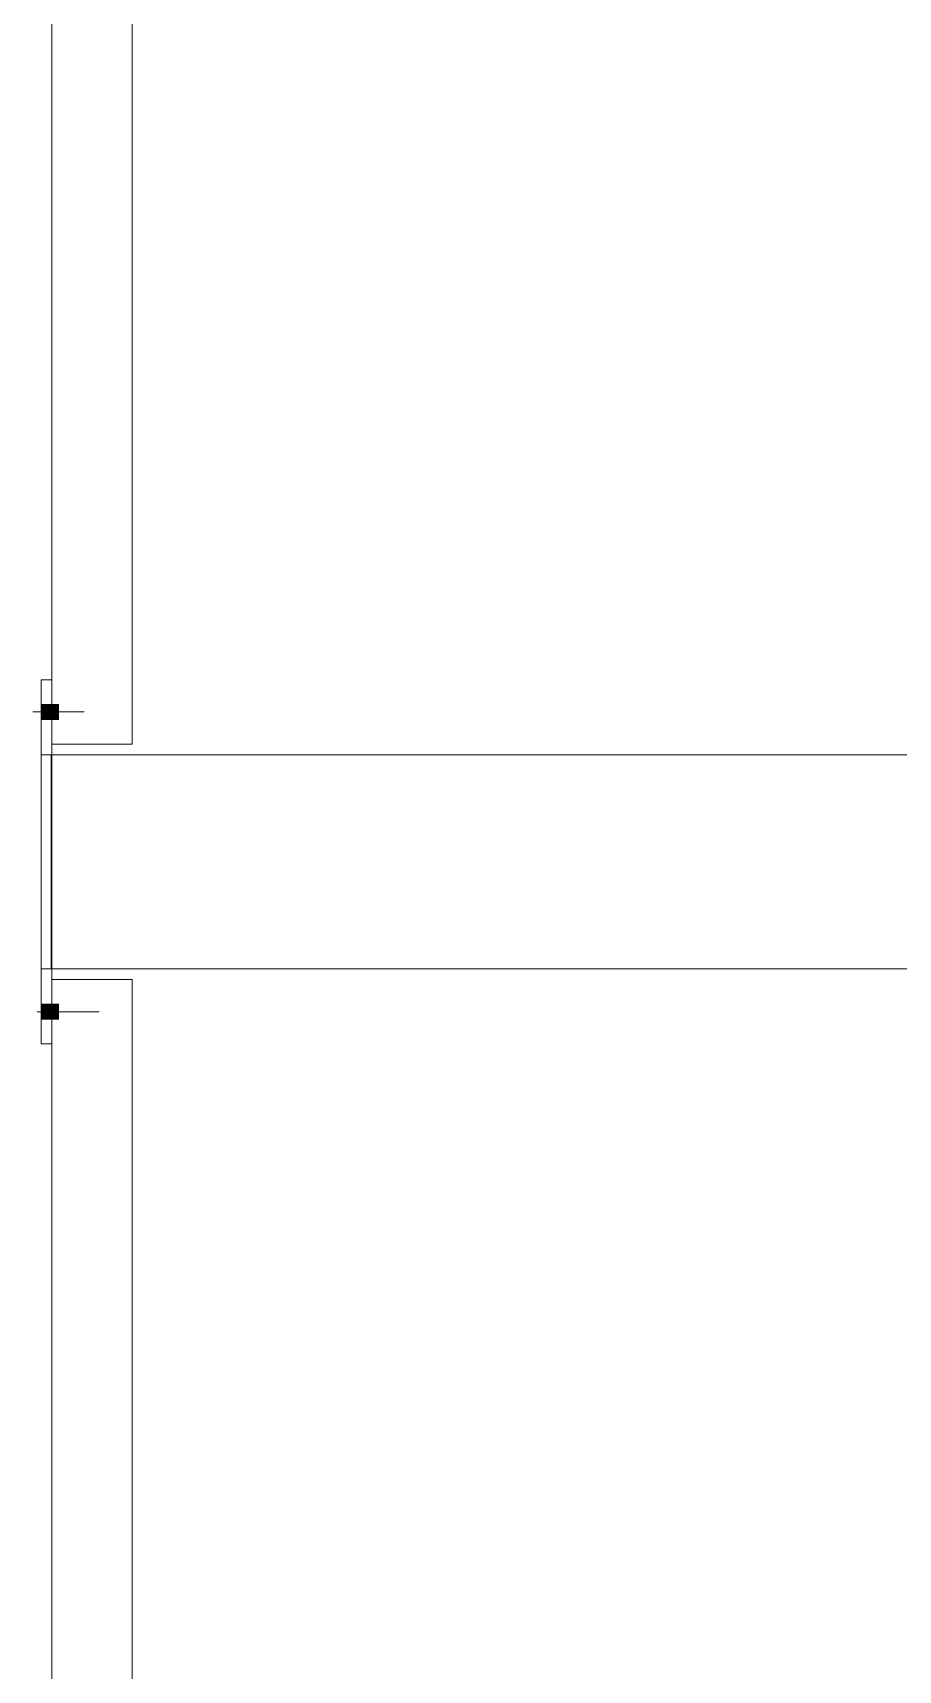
# Model space of a CAD drawing. Header units: millimetres. Extents: x -220592 to 404889, y -217665 to 38245.
# Drawn here: x 26443 to 27251, y -37621 to -36092 of the extents above; entities that cross this region are included whole.
import ezdxf

# ---------------------------------------------------------------- set-up
doc = ezdxf.new("R2010")
doc.units = ezdxf.units.MM
doc.linetypes.add('XKITLINE00', pattern=[0])
doc.layers.add('000 - 0_HIDE_OBJ_FRAMING_DEF_SUB_1', color=7, linetype='Continuous')

# ---------------------------------------------------------------- blocks, each defined once
blk = doc.blocks.new('*A13989')
at = {"layer": '000 - 0_HIDE_OBJ_FRAMING_DEF_SUB_1', "color": 7, "linetype": 'XKITLINE00', "lineweight": 0}
for p, q in [((-183.453349, 160.088511), (-184.203349, 160.088511)), ((-184.203349, 160.088511), (-184.203349, 147.288511)), ((-183.453349, 160.088511), (-183.453349, 147.288511)), ((-183.453349, 147.288511), (-184.203349, 147.288511))]:
    blk.add_line(p, q, dxfattribs=at)
blk = doc.blocks.new('*A14183')
at = {"layer": '000 - 0_HIDE_OBJ_FRAMING_DEF_SUB_1'}
for points in [[(-184.303, 144.859), (-184.203, 144.859), (-184.203, 144.719), (-184.303, 144.719)], [(-184.303, 144.859), (-184.203, 144.859), (-184.203, 144.719), (-184.303, 144.719)], [(-184.203, 144.859), (-184.138, 144.859), (-184.138, 144.719), (-184.203, 144.719)], [(-184.203, 144.859), (-184.138, 144.859), (-184.138, 144.719), (-184.203, 144.719)]]:
    blk.add_hatch(color=7, dxfattribs=at).paths.add_polyline_path(points, flags=17)
at = {"layer": '000 - 0_HIDE_OBJ_FRAMING_DEF_SUB_1', "color": 7, "linetype": 'XKITLINE00', "lineweight": 0}
for p, q in [((-184.303, 144.859), (-184.203, 144.859)), ((-184.303, 144.859), (-184.203, 144.859)), ((-184.203, 144.859), (-184.138, 144.859)), ((-184.203, 144.859), (-184.138, 144.859)), ((-184.341, 144.789), (-183.762, 144.789)), ((-184.341, 144.789), (-183.762, 144.789)), ((-184.303, 144.719), (-184.203, 144.719)), ((-184.303, 144.719), (-184.203, 144.719)), ((-184.203, 144.719), (-184.138, 144.719)), ((-184.203, 144.719), (-184.138, 144.719))]:
    blk.add_line(p, q, dxfattribs=at)
blk = doc.blocks.new('*A14184')
at = {"layer": '000 - 0_HIDE_OBJ_FRAMING_DEF_SUB_1'}
for points in [[(-184.203, 147.519), (-184.303, 147.519), (-184.303, 147.659), (-184.203, 147.659)], [(-184.203, 147.519), (-184.303, 147.519), (-184.303, 147.659), (-184.203, 147.659)], [(-184.138, 147.519), (-184.203, 147.519), (-184.203, 147.659), (-184.138, 147.659)], [(-184.138, 147.519), (-184.203, 147.519), (-184.203, 147.659), (-184.138, 147.659)]]:
    blk.add_hatch(color=7, dxfattribs=at).paths.add_polyline_path(points, flags=17)
at = {"layer": '000 - 0_HIDE_OBJ_FRAMING_DEF_SUB_1', "color": 7, "linetype": 'XKITLINE00', "lineweight": 0}
for p, q in [((-184.383, 147.589), (-183.903, 147.589)), ((-184.383, 147.589), (-183.903, 147.589)), ((-184.303, 147.659), (-184.203, 147.659)), ((-184.303, 147.659), (-184.203, 147.659)), ((-184.203, 147.659), (-184.138, 147.659)), ((-184.203, 147.659), (-184.138, 147.659)), ((-184.303, 147.519), (-184.203, 147.519)), ((-184.303, 147.519), (-184.203, 147.519)), ((-184.203, 147.519), (-184.138, 147.519)), ((-184.203, 147.519), (-184.138, 147.519))]:
    blk.add_line(p, q, dxfattribs=at)
blk = doc.blocks.new('*A14185')
at = {"layer": '000 - 0_HIDE_OBJ_FRAMING_DEF_SUB_1', "color": 7, "linetype": 'XKITLINE00', "lineweight": 0}
for p, q in [((-184.211249, 147.188511), (-172.994673, 147.188511)), ((-184.211249, 145.188511), (-184.211249, 147.188511)), ((-172.972866, 147.188511), (-172.356761, 147.188511)), ((-172.340186, 147.188511), (-172.319607, 147.188511)), ((-171.648652, 147.188511), (-171.153485, 147.188511)), ((-184.211249, 145.188511), (-173.046746, 145.188511)), ((-173.025037, 145.188511), (-172.369788, 145.188511)), ((-171.648652, 145.188511), (-171.153485, 145.188511))]:
    blk.add_line(p, q, dxfattribs=at)
blk = doc.blocks.new('*A14186')
at = {"layer": '000 - 0_HIDE_OBJ_FRAMING_DEF_SUB_1', "color": 7, "linetype": 'XKITLINE00', "lineweight": 0}
for p, q in [((-184.203349, 147.888511), (-184.303349, 147.888511)), ((-184.303349, 147.888511), (-184.303349, 144.488511)), ((-184.203349, 147.288511), (-184.203349, 145.088511)), ((-184.303349, 147.188511), (-184.203349, 147.188511)), ((-184.203349, 145.188511), (-184.303349, 145.188511)), ((-184.303349, 144.488511), (-184.203349, 144.488511))]:
    blk.add_line(p, q, dxfattribs=at)
blk = doc.blocks.new('*A14191')
at = {"layer": '000 - 0_HIDE_OBJ_FRAMING_DEF_SUB_1', "color": 7, "linetype": 'XKITLINE00', "lineweight": 0}
for p, q in [((-183.453349, 145.088511), (-184.203349, 145.088511)), ((-184.203349, 145.088511), (-184.203349, 132.288511)), ((-183.453349, 145.088511), (-183.453349, 132.288511)), ((-183.453349, 132.288511), (-184.203349, 132.288511))]:
    blk.add_line(p, q, dxfattribs=at)
blk = doc.blocks.new('W-1-PP18-ST_20260402-011103_LOWER_PL')
at = {"layer": '000 - 0_HIDE_OBJ_FRAMING_DEF_SUB_1', "color": 7, "lineweight": 0, "xscale": 100, "yscale": 100, "zscale": 100}
for name in ['*A13989', '*A14186', '*A14184', '*A14185', '*A14191', '*A14183']:
    blk.add_blockref(name, (17759.3349, -35779.0805), dxfattribs=at)

msp = doc.modelspace()

# ---------------------------------------------------------------- block references
at = {"layer": 'Defpoints', "color": 7}
msp.add_blockref('W-1-PP18-ST_20260402-011103_LOWER_PL', (27121.4984, -15705.7702), dxfattribs=at)

doc.saveas('drawing.dxf')
